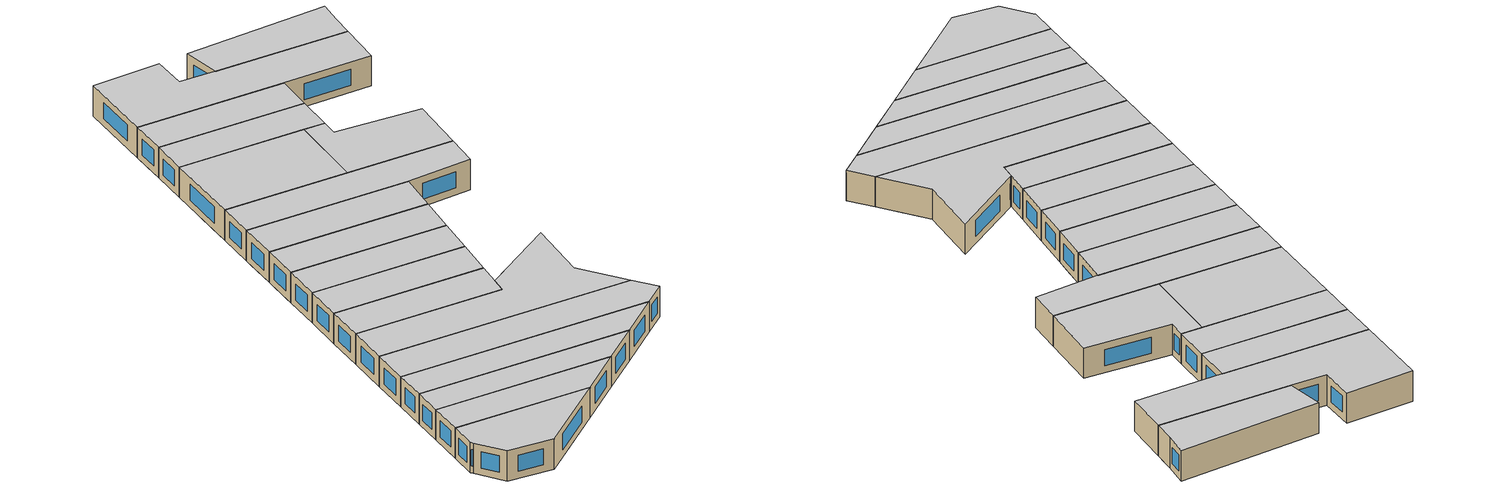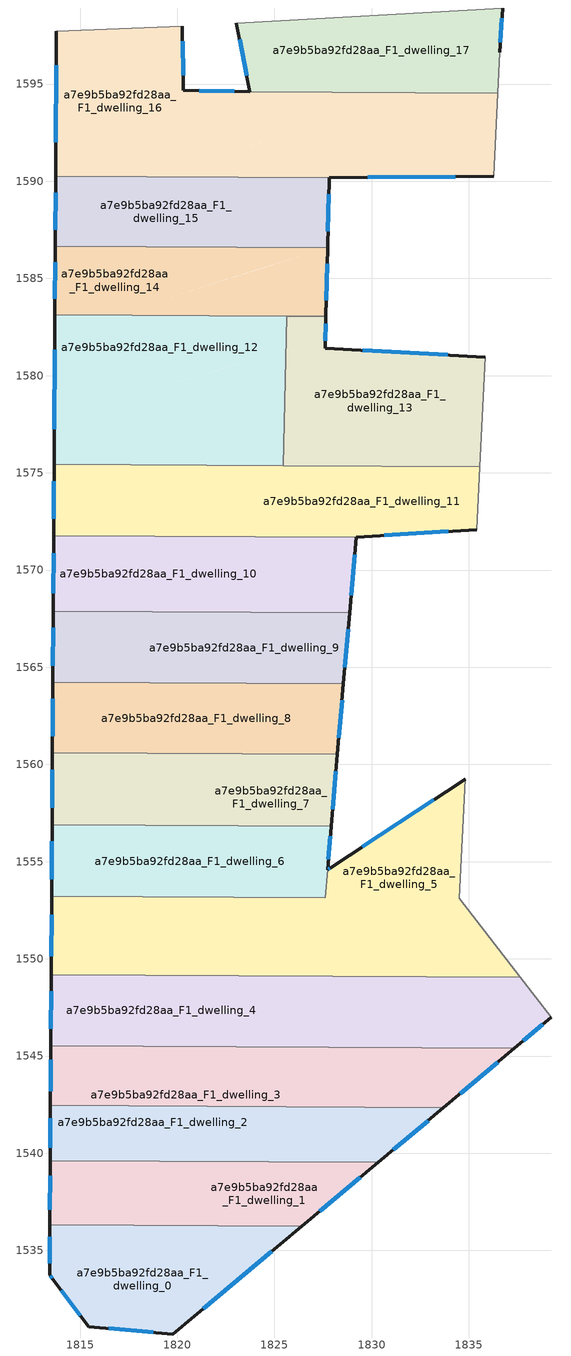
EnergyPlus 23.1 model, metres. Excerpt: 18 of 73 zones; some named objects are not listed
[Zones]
a7e9b5ba92fd28aa_F1_dwelling_0
 floor to a7e9b5ba92fd28aa_F0_dwelling_0 (EU_floor_Construction): 1821.73,1536.28 1822.71,1533.16 1819.78,1530.7 1815.46,1531.08 1813.6,1533.53 1813.43,1533.74 1813.44,1536.33 z3
 floor to a7e9b5ba92fd28aa_F0_dwelling_1 (EU_floor_Construction): 1826.41,1536.25 1822.71,1533.16 1821.73,1536.28 z3
 wall outside (EU_wall_Construction): 1813.44,1536.33 1813.43,1533.74 1813.6,1533.53 1815.46,1531.08 1819.78,1530.7 1826.41,1536.25 z3:6
 wall to a7e9b5ba92fd28aa_F1_dwelling_1 (EU_wall_Construction): 1826.41,1536.25 1813.44,1536.33 z3:6
 window (EU_Window_Construction): 1821.34,1532.01 1824.85,1534.95 / 1816.47,1530.99 1818.77,1530.79 / 1814.03,1532.95 1815.02,1531.65 / 1813.47,1533.69 1813.56,1533.58 / 1813.44,1535.72 1813.43,1534.35 z3.7:5.3
 ceiling to a7e9b5ba92fd28aa_F2_dwelling_0 (EU_floor_Construction): 1826.41,1536.25 1813.44,1536.33 1813.43,1533.74 1813.6,1533.53 1815.46,1531.08 1819.78,1530.7 z6
a7e9b5ba92fd28aa_F1_dwelling_1
 floor to a7e9b5ba92fd28aa_F0_dwelling_2 (EU_floor_Construction): 1819.03,1539.59 1813.45,1537.84 1813.46,1539.62 z3
 floor to a7e9b5ba92fd28aa_F0_dwelling_0 (EU_floor_Construction): 1820.69,1539.59 1821.73,1536.28 1813.44,1536.33 1813.45,1537.84 1819.03,1539.59 z3
 floor to a7e9b5ba92fd28aa_F0_dwelling_1 (EU_floor_Construction): 1830.33,1539.53 1826.41,1536.25 1821.73,1536.28 1820.69,1539.59 z3
 wall outside (EU_wall_Construction): 1826.41,1536.25 1830.33,1539.53 / 1813.46,1539.63 1813.44,1536.33 z3:6
 wall to a7e9b5ba92fd28aa_F1_dwelling_2 (EU_wall_Construction): 1830.33,1539.53 1813.46,1539.63 z3:6
 window (EU_Window_Construction): 1827.33,1537.02 1829.41,1538.76 / 1813.46,1538.85 1813.45,1537.1 z3.7:5.3
 ceiling to a7e9b5ba92fd28aa_F2_dwelling_1 (EU_floor_Construction): 1830.33,1539.53 1813.46,1539.63 1813.44,1536.33 1826.41,1536.25 z6
a7e9b5ba92fd28aa_F1_dwelling_10
 floor to a7e9b5ba92fd28aa_F0_dwelling_10 (EU_floor_Construction): 1823.93,1571.72 1824.93,1568.55 1822.67,1567.84 1813.62,1567.89 1813.64,1571.08 1815.8,1571.77 z3
 floor to a7e9b5ba92fd28aa_F0_dwelling_11 (EU_floor_Construction): 1829.2,1571.69 1829.04,1569.85 1824.93,1568.55 1823.93,1571.72 z3
 floor to a7e9b5ba92fd28aa_F0_dwelling_12 (EU_floor_Construction): 1815.8,1571.77 1813.64,1571.08 1813.64,1571.78 z3
 floor to a7e9b5ba92fd28aa_F0_dwelling_9 (EU_floor_Construction): 1829.04,1569.85 1828.87,1567.81 1822.67,1567.84 z3
 wall outside (EU_wall_Construction): 1813.64,1571.78 1813.62,1567.89 / 1828.87,1567.8 1829.2,1571.69 z3:6
 wall to a7e9b5ba92fd28aa_F1_dwelling_9 (EU_wall_Construction): 1813.62,1567.89 1828.87,1567.8 z3:6
 wall to a7e9b5ba92fd28aa_F1_dwelling_11 (EU_wall_Construction): 1829.2,1571.69 1813.64,1571.78 z3:6
 window (EU_Window_Construction): 1813.64,1570.87 1813.63,1568.8 / 1828.94,1568.72 1829.12,1570.78 z3.7:5.3
 ceiling to a7e9b5ba92fd28aa_F2_dwelling_10 (EU_floor_Construction): 1828.87,1567.8 1829.2,1571.69 1813.64,1571.78 1813.62,1567.89 z6
a7e9b5ba92fd28aa_F1_dwelling_11
 floor to a7e9b5ba92fd28aa_F0_dwelling_11 (EU_floor_Construction): 1835.57,1575.32 1835.41,1572.08 1829.2,1571.69 1823.93,1571.72 1823.18,1574.09 1827.23,1575.36 z3
 floor to a7e9b5ba92fd28aa_F0_dwelling_10 (EU_floor_Construction): 1823.18,1574.09 1823.93,1571.72 1815.8,1571.77 z3
 floor to a7e9b5ba92fd28aa_F0_dwelling_12 (EU_floor_Construction): 1824.04,1575.38 1824.33,1574.45 1815.8,1571.77 1813.64,1571.78 1813.66,1575.44 z3
 floor to a7e9b5ba92fd28aa_F0_dwelling_13 (EU_floor_Construction): 1827.23,1575.36 1824.33,1574.45 1824.04,1575.38 z3
 wall outside (EU_wall_Construction): 1829.2,1571.69 1835.41,1572.08 / 1813.66,1575.44 1813.64,1571.78 z3:6
 wall adiabatic (EU_wall_Construction): 1835.41,1572.08 1835.57,1575.32 z3:6
 wall to a7e9b5ba92fd28aa_F1_dwelling_12 (EU_wall_Construction): 1825.45,1575.37 1813.66,1575.44 z3:6
 wall to a7e9b5ba92fd28aa_F1_dwelling_13 (EU_wall_Construction): 1835.57,1575.32 1825.45,1575.38 z3:6
 window (EU_Window_Construction): 1830.66,1571.78 1833.95,1571.99 / 1813.66,1574.58 1813.65,1572.64 z3.7:5.3
 ceiling to a7e9b5ba92fd28aa_F2_dwelling_11 (EU_floor_Construction): 1835.41,1572.08 1835.57,1575.32 1813.66,1575.44 1813.64,1571.78 1829.2,1571.69 z6
a7e9b5ba92fd28aa_F1_dwelling_12
 floor to a7e9b5ba92fd28aa_F0_dwelling_14 (EU_floor_Construction): 1825.64,1583.07 1825.6,1581.38 1813.68,1577.62 1813.7,1582.17 1816.71,1583.12 z3
 floor to a7e9b5ba92fd28aa_F0_dwelling_12 (EU_floor_Construction): 1822.46,1580.39 1824.04,1575.38 1813.66,1575.44 1813.68,1577.62 z3
 floor to a7e9b5ba92fd28aa_F0_dwelling_15 (EU_floor_Construction): 1816.7,1583.12 1813.7,1582.17 1813.71,1583.14 z3
 floor to a7e9b5ba92fd28aa_F0_dwelling_13 (EU_floor_Construction): 1825.6,1581.38 1825.45,1575.38 1824.04,1575.38 1822.46,1580.39 z3
 wall outside (EU_wall_Construction): 1813.71,1583.14 1813.66,1575.44 z3:6
 wall to a7e9b5ba92fd28aa_F1_dwelling_13 (EU_wall_Construction): 1825.45,1575.38 1825.64,1583.07 z3:6
 wall to a7e9b5ba92fd28aa_F1_dwelling_14 (EU_wall_Construction): 1825.64,1583.07 1813.71,1583.14 z3:6
 window (EU_Window_Construction): 1813.7,1581.33 1813.67,1577.25 z3.7:5.3
 ceiling to a7e9b5ba92fd28aa_F2_dwelling_12 (EU_floor_Construction): 1825.45,1575.38 1825.64,1583.07 1813.71,1583.14 1813.66,1575.44 z6
a7e9b5ba92fd28aa_F1_dwelling_13
 floor to a7e9b5ba92fd28aa_F0_dwelling_13 (EU_floor_Construction): 1835.83,1580.95 1835.7,1578.03 1827.23,1575.36 1825.45,1575.38 1825.6,1581.38 1827.62,1582.01 1827.6,1581.42 z3
 floor to a7e9b5ba92fd28aa_F0_dwelling_11 (EU_floor_Construction): 1835.7,1578.03 1835.57,1575.32 1827.23,1575.36 z3
 floor to a7e9b5ba92fd28aa_F0_dwelling_14 (EU_floor_Construction): 1827.64,1583.06 1827.62,1582.01 1825.6,1581.38 1825.64,1583.07 z3
 wall outside (EU_wall_Construction): 1835.84,1580.96 1827.6,1581.42 1827.64,1583.06 z3:6
 wall adiabatic (EU_wall_Construction): 1835.57,1575.32 1835.84,1580.96 z3:6
 wall to a7e9b5ba92fd28aa_F1_dwelling_14 (EU_wall_Construction): 1827.64,1583.06 1825.64,1583.07 z3:6
 window (EU_Window_Construction): 1827.61,1581.8 1827.63,1582.67 / 1833.9,1581.06 1829.54,1581.31 z3.7:5.3
 ceiling to a7e9b5ba92fd28aa_F2_dwelling_13 (EU_floor_Construction): 1835.57,1575.32 1835.84,1580.96 1827.6,1581.42 1827.64,1583.06 1825.64,1583.07 1825.45,1575.38 z6
a7e9b5ba92fd28aa_F1_dwelling_14
 floor to a7e9b5ba92fd28aa_F0_dwelling_14 (EU_floor_Construction): 1827.73,1586.59 1827.64,1583.06 1816.71,1583.12 z3
 floor to a7e9b5ba92fd28aa_F0_dwelling_15 (EU_floor_Construction): 1824.15,1586.61 1824.48,1585.57 1816.71,1583.12 1813.71,1583.14 1813.73,1586.67 z3
 floor to a7e9b5ba92fd28aa_F0_dwelling_16 (EU_floor_Construction): 1827.73,1586.59 1824.48,1585.57 1824.15,1586.61 z3
 wall outside (EU_wall_Construction): 1813.73,1586.67 1813.71,1583.14 / 1827.64,1583.06 1827.73,1586.59 z3:6
 wall to a7e9b5ba92fd28aa_F1_dwelling_15 (EU_wall_Construction): 1827.73,1586.59 1813.73,1586.67 z3:6
 window (EU_Window_Construction): 1813.72,1585.84 1813.71,1583.97 / 1827.66,1583.89 1827.71,1585.76 z3.7:5.3
 ceiling to a7e9b5ba92fd28aa_F2_dwelling_14 (EU_floor_Construction): 1827.64,1583.06 1827.73,1586.59 1813.73,1586.67 1813.71,1583.14 z6
a7e9b5ba92fd28aa_F1_dwelling_15
 floor to a7e9b5ba92fd28aa_F0_dwelling_15 (EU_floor_Construction): 1823.02,1590.21 1824.15,1586.61 1813.73,1586.67 1813.74,1588.64 1818.79,1590.23 z3
 floor to a7e9b5ba92fd28aa_F0_dwelling_16 (EU_floor_Construction): 1827.82,1590.18 1827.73,1586.59 1824.15,1586.61 1823.02,1590.21 z3
 floor to a7e9b5ba92fd28aa_F0_dwelling_17 (EU_floor_Construction): 1818.79,1590.23 1813.74,1588.64 1813.75,1590.26 z3
 wall outside (EU_wall_Construction): 1813.75,1590.26 1813.73,1586.67 / 1827.73,1586.59 1827.82,1590.18 z3:6
 wall to a7e9b5ba92fd28aa_F1_dwelling_16 (EU_wall_Construction): 1827.82,1590.18 1813.75,1590.26 z3:6
 window (EU_Window_Construction): 1813.74,1589.42 1813.73,1587.51 / 1827.75,1587.44 1827.8,1589.34 z3.7:5.3
 ceiling to a7e9b5ba92fd28aa_F2_dwelling_15 (EU_floor_Construction): 1827.73,1586.59 1827.82,1590.18 1813.75,1590.26 1813.73,1586.67 z6
a7e9b5ba92fd28aa_F1_dwelling_16
 floor to a7e9b5ba92fd28aa_F0_dwelling_16 (EU_floor_Construction): 1836.48,1594.53 1836.28,1590.25 1827.82,1590.18 1823.02,1590.21 1822.63,1591.44 1818.79,1590.23 1832.5,1594.55 z3
 floor to a7e9b5ba92fd28aa_F0_dwelling_17 (EU_floor_Construction): 1820.27,1597.98 1820.32,1594.68 1822.77,1594.62 1823.66,1591.77 1818.79,1590.23 1813.75,1590.26 1813.79,1597.72 z3
 floor to a7e9b5ba92fd28aa_F0_dwelling_15 (EU_floor_Construction): 1822.63,1591.44 1823.02,1590.21 1818.79,1590.23 z3
 floor to a7e9b5ba92fd28aa_F0_dwelling_18 (EU_floor_Construction): 1832.5,1594.55 1823.66,1591.77 1822.77,1594.62 1823.73,1594.6 z3
 wall outside (EU_wall_Construction): 1813.79,1597.72 1813.75,1590.26 / 1823.73,1594.6 1820.32,1594.68 1820.27,1597.98 / 1827.82,1590.18 1836.28,1590.25 z3:6
 wall adiabatic (EU_wall_Construction): 1820.27,1597.98 1813.79,1597.72 / 1836.28,1590.25 1836.48,1594.53 z3:6
 wall to a7e9b5ba92fd28aa_F1_dwelling_17 (EU_wall_Construction): 1836.48,1594.53 1823.73,1594.6 z3:6
 window (EU_Window_Construction): 1813.78,1595.97 1813.76,1592.01 / 1820.31,1595.46 1820.28,1597.2 / 1822.93,1594.62 1821.12,1594.67 / 1829.81,1590.2 1834.29,1590.24 z3.7:5.3
 ceiling to a7e9b5ba92fd28aa_F2_dwelling_16 (EU_floor_Construction): 1836.28,1590.25 1836.48,1594.53 1823.73,1594.6 1820.32,1594.68 1820.27,1597.98 1813.79,1597.72 1813.75,1590.26 1827.82,1590.18 z6
a7e9b5ba92fd28aa_F1_dwelling_17
 floor to a7e9b5ba92fd28aa_F0_dwelling_18 (EU_floor_Construction): 1836.74,1598.91 1836.58,1596.63 1836.54,1595.82 1832.5,1594.55 1823.73,1594.6 1823.04,1598.13 z3
 floor to a7e9b5ba92fd28aa_F0_dwelling_16 (EU_floor_Construction): 1836.54,1595.82 1836.48,1594.53 1832.5,1594.55 z3
 wall outside (EU_wall_Construction): 1823.04,1598.13 1823.73,1594.6 / 1836.58,1596.63 1836.74,1598.91 z3:6
 wall adiabatic (EU_wall_Construction): 1836.48,1594.53 1836.58,1596.63 / 1836.74,1598.91 1823.04,1598.13 z3:6
 window (EU_Window_Construction): 1823.21,1597.3 1823.57,1595.43 / 1836.62,1597.16 1836.7,1598.38 z3.7:5.3
 ceiling to a7e9b5ba92fd28aa_F2_dwelling_17 (EU_floor_Construction): 1836.48,1594.53 1836.58,1596.63 1836.74,1598.91 1823.04,1598.13 1823.73,1594.6 z6
a7e9b5ba92fd28aa_F1_dwelling_2
 floor to a7e9b5ba92fd28aa_F0_dwelling_1 (EU_floor_Construction): 1833.69,1542.35 1830.33,1539.53 1820.69,1539.59 1820.53,1540.07 1827.87,1542.38 z3
 floor to a7e9b5ba92fd28aa_F0_dwelling_2 (EU_floor_Construction): 1826.34,1542.39 1826.48,1541.94 1819.03,1539.59 1813.46,1539.63 1813.48,1542.46 z3
 floor to a7e9b5ba92fd28aa_F0_dwelling_0 (EU_floor_Construction): 1820.53,1540.07 1820.69,1539.59 1819.03,1539.59 z3
 floor to a7e9b5ba92fd28aa_F0_dwelling_3 (EU_floor_Construction): 1827.87,1542.38 1826.48,1541.94 1826.34,1542.39 z3
 wall outside (EU_wall_Construction): 1830.33,1539.53 1833.69,1542.35 / 1813.48,1542.46 1813.46,1539.63 z3:6
 wall to a7e9b5ba92fd28aa_F1_dwelling_3 (EU_wall_Construction): 1833.69,1542.35 1813.48,1542.46 z3:6
 window (EU_Window_Construction): 1831.12,1540.19 1832.9,1541.68 / 1813.47,1541.79 1813.47,1540.29 z3.7:5.3
 ceiling to a7e9b5ba92fd28aa_F2_dwelling_2 (EU_floor_Construction): 1833.69,1542.35 1813.48,1542.46 1813.46,1539.63 1830.33,1539.53 z6
a7e9b5ba92fd28aa_F1_dwelling_3
 floor to a7e9b5ba92fd28aa_F0_dwelling_4 (EU_floor_Construction): 1821.33,1545.49 1813.48,1543.02 1813.5,1545.54 z3
 floor to a7e9b5ba92fd28aa_F0_dwelling_1 (EU_floor_Construction): 1837.26,1545.34 1833.69,1542.35 1827.87,1542.38 z3
 floor to a7e9b5ba92fd28aa_F0_dwelling_3 (EU_floor_Construction): 1837.34,1545.4 1837.26,1545.34 1827.87,1542.38 1826.34,1542.39 1825.37,1545.47 z3
 floor to a7e9b5ba92fd28aa_F0_dwelling_2 (EU_floor_Construction): 1825.37,1545.47 1826.34,1542.39 1813.48,1542.46 1813.48,1543.02 1821.33,1545.49 z3
 wall outside (EU_wall_Construction): 1813.49,1545.54 1813.48,1542.46 / 1833.69,1542.35 1837.34,1545.4 z3:6
 wall to a7e9b5ba92fd28aa_F1_dwelling_4 (EU_wall_Construction): 1837.34,1545.4 1813.49,1545.54 z3:6
 window (EU_Window_Construction): 1813.49,1544.81 1813.48,1543.18 / 1834.55,1543.06 1836.49,1544.69 z3.7:5.3
 ceiling to a7e9b5ba92fd28aa_F2_dwelling_3 (EU_floor_Construction): 1837.34,1545.4 1813.49,1545.54 1813.48,1542.46 1833.69,1542.35 z6
a7e9b5ba92fd28aa_F1_dwelling_4
 floor to a7e9b5ba92fd28aa_F0_dwelling_3 (EU_floor_Construction): 1837.66,1549.06 1839.25,1547 1837.34,1545.4 1825.37,1545.47 1825,1546.65 1832.73,1549.08 z3
 floor to a7e9b5ba92fd28aa_F0_dwelling_4 (EU_floor_Construction): 1824.41,1549.13 1825.18,1546.71 1825,1546.65 1821.33,1545.49 1813.5,1545.54 1813.51,1548.9 1814.43,1549.19 z3
 floor to a7e9b5ba92fd28aa_F0_dwelling_5 (EU_floor_Construction): 1814.43,1549.19 1813.51,1548.9 1813.52,1549.19 z3; 1828.31,1549.11 1828.72,1547.82 1825.18,1546.71 1824.41,1549.13 z3
 floor to a7e9b5ba92fd28aa_F0_dwelling_2 (EU_floor_Construction): 1825,1546.65 1825.37,1545.47 1821.33,1545.49 z3
 floor adiabatic (EU_floor_Construction): 1832.73,1549.08 1828.72,1547.82 1828.31,1549.11 z3
 wall outside (EU_wall_Construction): 1837.34,1545.4 1839.25,1547 / 1813.52,1549.19 1813.49,1545.54 z3:6
 wall to a7e9b5ba92fd28aa_F1_dwelling_5 (EU_wall_Construction): 1837.66,1549.06 1813.52,1549.19 z3:6
 wall adiabatic (EU_wall_Construction): 1839.25,1547 1837.66,1549.06 z3:6
 window (EU_Window_Construction): 1837.79,1545.78 1838.8,1546.62 / 1813.51,1548.33 1813.5,1546.4 z3.7:5.3
 ceiling to a7e9b5ba92fd28aa_F2_dwelling_4 (EU_floor_Construction): 1839.25,1547 1837.66,1549.06 1813.52,1549.19 1813.49,1545.54 1837.34,1545.4 z6
a7e9b5ba92fd28aa_F1_dwelling_5
 floor to a7e9b5ba92fd28aa_F0_dwelling_5 (EU_floor_Construction): 1827.04,1553.15 1828.31,1549.11 1824.41,1549.13 1823.5,1552.04 1814.43,1549.19 1813.52,1549.19 1813.53,1552.19 1816.78,1553.21 z3
 floor to a7e9b5ba92fd28aa_F0_dwelling_6 (EU_floor_Construction): 1834.81,1559.24 1834.51,1553.11 1836.67,1550.33 1832.73,1549.08 1828.31,1549.11 1827.04,1553.15 1827.6,1553.15 1827.73,1554.59 1827.74,1554.6 1827.89,1554.7 z3
 floor to a7e9b5ba92fd28aa_F0_dwelling_7 (EU_floor_Construction): 1816.78,1553.21 1813.53,1552.19 1813.54,1553.23 z3
 floor to a7e9b5ba92fd28aa_F0_dwelling_4 (EU_floor_Construction): 1823.5,1552.04 1824.41,1549.13 1814.43,1549.19 z3
 floor to a7e9b5ba92fd28aa_F0_dwelling_3 (EU_floor_Construction): 1836.67,1550.33 1837.66,1549.06 1832.73,1549.08 z3
 wall outside (EU_wall_Construction): 1834.81,1559.24 1827.89,1554.7 1827.73,1554.59 / 1813.54,1553.23 1813.52,1549.19 z3:6
 wall adiabatic (EU_wall_Construction): 1837.66,1549.06 1834.51,1553.11 1834.81,1559.24 z3:6
 wall to a7e9b5ba92fd28aa_F1_dwelling_6 (EU_wall_Construction): 1827.73,1554.59 1827.6,1553.15 1813.54,1553.23 z3:6
 window (EU_Window_Construction): 1827.85,1554.67 1827.77,1554.62 / 1833.18,1558.17 1829.51,1555.76 / 1813.53,1552.28 1813.52,1550.14 z3.7:5.3
 ceiling to a7e9b5ba92fd28aa_F2_dwelling_5 (EU_floor_Construction): 1837.66,1549.06 1834.51,1553.11 1834.81,1559.24 1827.89,1554.7 1827.73,1554.59 1827.6,1553.15 1813.54,1553.23 1813.52,1549.19 z6
a7e9b5ba92fd28aa_F1_dwelling_6
 floor to a7e9b5ba92fd28aa_F0_dwelling_8 (EU_floor_Construction): 1814.68,1556.9 1813.56,1556.55 1813.56,1556.91 z3
 floor adiabatic (EU_floor_Construction): 1827.92,1556.83 1827.73,1554.6 1827.6,1553.15 1813.54,1553.23 1813.56,1556.91 1813.56,1556.55 1814.68,1556.9 z3
 wall outside (EU_wall_Construction): 1813.56,1556.91 1813.54,1553.23 / 1827.73,1554.6 1827.92,1556.83 z3:6
 wall to a7e9b5ba92fd28aa_F1_dwelling_7 (EU_wall_Construction): 1827.92,1556.83 1813.56,1556.91 z3:6
 window (EU_Window_Construction): 1813.55,1556.04 1813.54,1554.09 / 1827.77,1555.12 1827.88,1556.3 z3.7:5.3
 ceiling to a7e9b5ba92fd28aa_F2_dwelling_6 (EU_floor_Construction): 1827.6,1553.15 1827.73,1554.6 1827.92,1556.83 1813.56,1556.91 1813.54,1553.23 z6
a7e9b5ba92fd28aa_F1_dwelling_7
 floor to a7e9b5ba92fd28aa_F0_dwelling_8 (EU_floor_Construction): 1826.22,1560.53 1814.68,1556.9 1813.56,1556.91 1813.58,1560.61 z3
 floor to a7e9b5ba92fd28aa_F0_dwelling_7 (EU_floor_Construction): 1828.24,1560.52 1827.92,1556.83 1814.68,1556.9 1826.22,1560.53 z3
 wall outside (EU_wall_Construction): 1827.92,1556.83 1828.24,1560.52 / 1813.58,1560.61 1813.56,1556.91 z3:6
 wall to a7e9b5ba92fd28aa_F1_dwelling_8 (EU_wall_Construction): 1828.24,1560.52 1813.58,1560.61 z3:6
 window (EU_Window_Construction): 1828,1557.7 1828.16,1559.66 / 1813.58,1559.74 1813.56,1557.78 z3.7:5.3
 ceiling to a7e9b5ba92fd28aa_F2_dwelling_7 (EU_floor_Construction): 1827.92,1556.83 1828.24,1560.52 1813.58,1560.61 1813.56,1556.91 z6
a7e9b5ba92fd28aa_F1_dwelling_8
 floor adiabatic (EU_floor_Construction): 1828.55,1564.14 1828.24,1560.52 1813.58,1560.61 1813.6,1564.23 z3
 wall outside (EU_wall_Construction): 1813.6,1564.23 1813.58,1560.61 / 1828.24,1560.52 1828.55,1564.14 z3:6
 wall to a7e9b5ba92fd28aa_F1_dwelling_9 (EU_wall_Construction): 1828.55,1564.14 1813.6,1564.23 z3:6
 window (EU_Window_Construction): 1813.6,1563.38 1813.58,1561.46 / 1828.31,1561.37 1828.48,1563.29 z3.7:5.3
 ceiling to a7e9b5ba92fd28aa_F2_dwelling_8 (EU_floor_Construction): 1828.24,1560.52 1828.55,1564.14 1813.6,1564.23 1813.58,1560.61 z6
a7e9b5ba92fd28aa_F1_dwelling_9
 floor to a7e9b5ba92fd28aa_F0_dwelling_9 (EU_floor_Construction): 1828.87,1567.81 1828.67,1565.57 1824.23,1564.17 1813.6,1564.23 1813.6,1564.99 1822.67,1567.84 z3
 floor to a7e9b5ba92fd28aa_F0_dwelling_10 (EU_floor_Construction): 1822.67,1567.84 1813.6,1564.99 1813.62,1567.89 z3
 floor to a7e9b5ba92fd28aa_F0_dwelling_8 (EU_floor_Construction): 1828.67,1565.57 1828.55,1564.14 1824.23,1564.17 z3
 wall outside (EU_wall_Construction): 1813.62,1567.89 1813.6,1564.23 / 1828.55,1564.14 1828.87,1567.8 z3:6
 window (EU_Window_Construction): 1813.62,1567.03 1813.6,1565.09 / 1828.62,1565 1828.79,1566.95 z3.7:5.3
 ceiling to a7e9b5ba92fd28aa_F2_dwelling_9 (EU_floor_Construction): 1828.55,1564.14 1828.87,1567.8 1813.62,1567.89 1813.6,1564.23 z6
[Building]
EU S2 Campaign: North Axis=0; Terrain=City; Solar Distribution=FullExterior
[Site:Location]
Budapest.Ferenc.Liszt.Intl.AP: Latitude=47.437; Longitude=19.256; Time Zone=1; Elevation=185
[SizingPeriod:WeatherFileDays]
AnnualSizingPeriod: Begin Month=1; Begin Day of Month=1; End Month=12; End Day of Month=31; Day of Week for Start Day=Monday; Use Weather File Daylight Saving Period=No; Use Weather File Rain and Snow Indicators=No
[MATERIAL]
EU_InternalMass_Material: Roughness=MediumRough; Thickness=0.1; Conductivity=1; Density=1800; Specific Heat=900; Thermal Absorptance=0.9; Solar Absorptance=0.7; Visible Absorptance=0.7
[MATERIAL:NOMASS] Roughness=MediumRough; Thermal Absorptance=0.9; Solar Absorptance=0.7; Visible Absorptance=0.7
Name | Thermal Resistance
EU_wall_NoMass | 0.832559
EU_floor_NoMass | 0.872794
[WINDOWMATERIAL:SIMPLEGLAZINGSYSTEM]
EU_Window_SimpleGlazing: UFactor=2.79869; Solar Heat Gain Coefficient=0.75; Visible Transmittance=0.75
[CONSTRUCTION]
EU_wall_Construction: EU_wall_NoMass
EU_floor_Construction: EU_floor_NoMass
EU_Window_Construction: EU_Window_SimpleGlazing
EU_InternalMass_Construction: EU_InternalMass_Material
[ZONE] Type=1; Multiplier=1; Ceiling Height=autocalculate; Floor Area=autocalculate; Part of Total Floor Area=Yes
Name | Volume
a7e9b5ba92fd28aa_F1_dwelling_0 | 149.472
a7e9b5ba92fd28aa_F1_dwelling_1 | 147.722
a7e9b5ba92fd28aa_F1_dwelling_10 | 179.62
a7e9b5ba92fd28aa_F1_dwelling_11 | 235.896
a7e9b5ba92fd28aa_F1_dwelling_12 | 273.875
a7e9b5ba92fd28aa_F1_dwelling_13 | 189.644
a7e9b5ba92fd28aa_F1_dwelling_14 | 148.165
a7e9b5ba92fd28aa_F1_dwelling_15 | 151.334
a7e9b5ba92fd28aa_F1_dwelling_16 | 359.664
a7e9b5ba92fd28aa_F1_dwelling_17 | 157.065
a7e9b5ba92fd28aa_F1_dwelling_2 | 157.625
a7e9b5ba92fd28aa_F1_dwelling_3 | 203.384
a7e9b5ba92fd28aa_F1_dwelling_4 | 272.795
a7e9b5ba92fd28aa_F1_dwelling_5 | 351.172
a7e9b5ba92fd28aa_F1_dwelling_6 | 156.892
a7e9b5ba92fd28aa_F1_dwelling_7 | 160.934
a7e9b5ba92fd28aa_F1_dwelling_8 | 160.912
a7e9b5ba92fd28aa_F1_dwelling_9 | 165.909
[INTERNALMASS] Construction=EU_InternalMass_Construction
Name | Zone or ZoneList | Surface Area
a7e9b5ba92fd28aa_F1_dwelling_0_EU_InternalMass | a7e9b5ba92fd28aa_F1_dwelling_0 | 49.8254
a7e9b5ba92fd28aa_F1_dwelling_1_EU_InternalMass | a7e9b5ba92fd28aa_F1_dwelling_1 | 49.2408
a7e9b5ba92fd28aa_F1_dwelling_2_EU_InternalMass | a7e9b5ba92fd28aa_F1_dwelling_2 | 52.5412
a7e9b5ba92fd28aa_F1_dwelling_3_EU_InternalMass | a7e9b5ba92fd28aa_F1_dwelling_3 | 67.795
a7e9b5ba92fd28aa_F1_dwelling_4_EU_InternalMass | a7e9b5ba92fd28aa_F1_dwelling_4 | 90.9317
a7e9b5ba92fd28aa_F1_dwelling_5_EU_InternalMass | a7e9b5ba92fd28aa_F1_dwelling_5 | 117.059
a7e9b5ba92fd28aa_F1_dwelling_6_EU_InternalMass | a7e9b5ba92fd28aa_F1_dwelling_6 | 52.3005
a7e9b5ba92fd28aa_F1_dwelling_7_EU_InternalMass | a7e9b5ba92fd28aa_F1_dwelling_7 | 53.6468
a7e9b5ba92fd28aa_F1_dwelling_8_EU_InternalMass | a7e9b5ba92fd28aa_F1_dwelling_8 | 53.6375
a7e9b5ba92fd28aa_F1_dwelling_9_EU_InternalMass | a7e9b5ba92fd28aa_F1_dwelling_9 | 55.3032
a7e9b5ba92fd28aa_F1_dwelling_10_EU_InternalMass | a7e9b5ba92fd28aa_F1_dwelling_10 | 59.8733
a7e9b5ba92fd28aa_F1_dwelling_11_EU_InternalMass | a7e9b5ba92fd28aa_F1_dwelling_11 | 78.6321
a7e9b5ba92fd28aa_F1_dwelling_12_EU_InternalMass | a7e9b5ba92fd28aa_F1_dwelling_12 | 91.2872
a7e9b5ba92fd28aa_F1_dwelling_13_EU_InternalMass | a7e9b5ba92fd28aa_F1_dwelling_13 | 63.2181
a7e9b5ba92fd28aa_F1_dwelling_14_EU_InternalMass | a7e9b5ba92fd28aa_F1_dwelling_14 | 49.3883
a7e9b5ba92fd28aa_F1_dwelling_15_EU_InternalMass | a7e9b5ba92fd28aa_F1_dwelling_15 | 50.4448
a7e9b5ba92fd28aa_F1_dwelling_16_EU_InternalMass | a7e9b5ba92fd28aa_F1_dwelling_16 | 119.887
a7e9b5ba92fd28aa_F1_dwelling_17_EU_InternalMass | a7e9b5ba92fd28aa_F1_dwelling_17 | 52.3553
[OTHEREQUIPMENT] Fuel Type=Electricity; Design Level Calculation Method=Watts/Area; Power per Zone Floor Area=1; Fraction Latent=0; Fraction Radiant=0; Fraction Lost=0; Carbon Dioxide Generation Rate=0; EndUse Subcategory=EU_Step8_InternalGains
Name | Zone or ZoneList or Space or SpaceList | Schedule
EU_Step8_InternalGain_a7e9b5ba92fd28aa_F1_dwelling_0_f000 | a7e9b5ba92fd28aa_F1_dwelling_0 | EU_Step8_GainSchedule_a7e9b5ba92fd28aa_F1_dwelling_0_f000
EU_Step8_InternalGain_a7e9b5ba92fd28aa_F1_dwelling_1_f000 | a7e9b5ba92fd28aa_F1_dwelling_1 | EU_Step8_GainSchedule_a7e9b5ba92fd28aa_F1_dwelling_1_f000
EU_Step8_InternalGain_a7e9b5ba92fd28aa_F1_dwelling_2_f000 | a7e9b5ba92fd28aa_F1_dwelling_2 | EU_Step8_GainSchedule_a7e9b5ba92fd28aa_F1_dwelling_2_f000
EU_Step8_InternalGain_a7e9b5ba92fd28aa_F1_dwelling_3_f000 | a7e9b5ba92fd28aa_F1_dwelling_3 | EU_Step8_GainSchedule_a7e9b5ba92fd28aa_F1_dwelling_3_f000
EU_Step8_InternalGain_a7e9b5ba92fd28aa_F1_dwelling_4_f000 | a7e9b5ba92fd28aa_F1_dwelling_4 | EU_Step8_GainSchedule_a7e9b5ba92fd28aa_F1_dwelling_4_f000
EU_Step8_InternalGain_a7e9b5ba92fd28aa_F1_dwelling_5_f000 | a7e9b5ba92fd28aa_F1_dwelling_5 | EU_Step8_GainSchedule_a7e9b5ba92fd28aa_F1_dwelling_5_f000
EU_Step8_InternalGain_a7e9b5ba92fd28aa_F1_dwelling_6_f000 | a7e9b5ba92fd28aa_F1_dwelling_6 | EU_Step8_GainSchedule_a7e9b5ba92fd28aa_F1_dwelling_6_f000
EU_Step8_InternalGain_a7e9b5ba92fd28aa_F1_dwelling_7_f000 | a7e9b5ba92fd28aa_F1_dwelling_7 | EU_Step8_GainSchedule_a7e9b5ba92fd28aa_F1_dwelling_7_f000
EU_Step8_InternalGain_a7e9b5ba92fd28aa_F1_dwelling_8_f000 | a7e9b5ba92fd28aa_F1_dwelling_8 | EU_Step8_GainSchedule_a7e9b5ba92fd28aa_F1_dwelling_8_f000
EU_Step8_InternalGain_a7e9b5ba92fd28aa_F1_dwelling_9_f000 | a7e9b5ba92fd28aa_F1_dwelling_9 | EU_Step8_GainSchedule_a7e9b5ba92fd28aa_F1_dwelling_9_f000
EU_Step8_InternalGain_a7e9b5ba92fd28aa_F1_dwelling_10_f000 | a7e9b5ba92fd28aa_F1_dwelling_10 | EU_Step8_GainSchedule_a7e9b5ba92fd28aa_F1_dwelling_10_f000
EU_Step8_InternalGain_a7e9b5ba92fd28aa_F1_dwelling_11_f000 | a7e9b5ba92fd28aa_F1_dwelling_11 | EU_Step8_GainSchedule_a7e9b5ba92fd28aa_F1_dwelling_11_f000
EU_Step8_InternalGain_a7e9b5ba92fd28aa_F1_dwelling_12_f000 | a7e9b5ba92fd28aa_F1_dwelling_12 | EU_Step8_GainSchedule_a7e9b5ba92fd28aa_F1_dwelling_12_f000
EU_Step8_InternalGain_a7e9b5ba92fd28aa_F1_dwelling_13_f000 | a7e9b5ba92fd28aa_F1_dwelling_13 | EU_Step8_GainSchedule_a7e9b5ba92fd28aa_F1_dwelling_13_f000
EU_Step8_InternalGain_a7e9b5ba92fd28aa_F1_dwelling_14_f000 | a7e9b5ba92fd28aa_F1_dwelling_14 | EU_Step8_GainSchedule_a7e9b5ba92fd28aa_F1_dwelling_14_f000
EU_Step8_InternalGain_a7e9b5ba92fd28aa_F1_dwelling_15_f000 | a7e9b5ba92fd28aa_F1_dwelling_15 | EU_Step8_GainSchedule_a7e9b5ba92fd28aa_F1_dwelling_15_f000
EU_Step8_InternalGain_a7e9b5ba92fd28aa_F1_dwelling_16_f000 | a7e9b5ba92fd28aa_F1_dwelling_16 | EU_Step8_GainSchedule_a7e9b5ba92fd28aa_F1_dwelling_16_f000
EU_Step8_InternalGain_a7e9b5ba92fd28aa_F1_dwelling_17_f000 | a7e9b5ba92fd28aa_F1_dwelling_17 | EU_Step8_GainSchedule_a7e9b5ba92fd28aa_F1_dwelling_17_f000
[ZONEVENTILATION:DESIGNFLOWRATE] Schedule=EU_AlwaysOn; Design Flow Rate Calculation Method=AirChanges/Hour; Air Changes per Hour=0.475469; Ventilation Type=Natural; Fan Pressure Rise=0; Fan Total Efficiency=1; Constant Term Coefficient=1; Temperature Term Coefficient=0; Velocity Term Coefficient=0; Velocity Squared Term Coefficient=0; Minimum Indoor Temperature=-100; Maximum Indoor Temperature=100; Delta Temperature=-100; Minimum Outdoor Temperature=-100; Maximum Outdoor Temperature=100; Maximum Wind Speed=40
Name | Zone or ZoneList or Space or SpaceList
EU_ConstantAir_a7e9b5ba92fd28aa_F1_dwelling_0 | a7e9b5ba92fd28aa_F1_dwelling_0
EU_ConstantAir_a7e9b5ba92fd28aa_F1_dwelling_1 | a7e9b5ba92fd28aa_F1_dwelling_1
EU_ConstantAir_a7e9b5ba92fd28aa_F1_dwelling_2 | a7e9b5ba92fd28aa_F1_dwelling_2
EU_ConstantAir_a7e9b5ba92fd28aa_F1_dwelling_3 | a7e9b5ba92fd28aa_F1_dwelling_3
EU_ConstantAir_a7e9b5ba92fd28aa_F1_dwelling_4 | a7e9b5ba92fd28aa_F1_dwelling_4
EU_ConstantAir_a7e9b5ba92fd28aa_F1_dwelling_5 | a7e9b5ba92fd28aa_F1_dwelling_5
EU_ConstantAir_a7e9b5ba92fd28aa_F1_dwelling_6 | a7e9b5ba92fd28aa_F1_dwelling_6
EU_ConstantAir_a7e9b5ba92fd28aa_F1_dwelling_7 | a7e9b5ba92fd28aa_F1_dwelling_7
EU_ConstantAir_a7e9b5ba92fd28aa_F1_dwelling_8 | a7e9b5ba92fd28aa_F1_dwelling_8
EU_ConstantAir_a7e9b5ba92fd28aa_F1_dwelling_9 | a7e9b5ba92fd28aa_F1_dwelling_9
EU_ConstantAir_a7e9b5ba92fd28aa_F1_dwelling_10 | a7e9b5ba92fd28aa_F1_dwelling_10
EU_ConstantAir_a7e9b5ba92fd28aa_F1_dwelling_11 | a7e9b5ba92fd28aa_F1_dwelling_11
EU_ConstantAir_a7e9b5ba92fd28aa_F1_dwelling_12 | a7e9b5ba92fd28aa_F1_dwelling_12
EU_ConstantAir_a7e9b5ba92fd28aa_F1_dwelling_13 | a7e9b5ba92fd28aa_F1_dwelling_13
EU_ConstantAir_a7e9b5ba92fd28aa_F1_dwelling_14 | a7e9b5ba92fd28aa_F1_dwelling_14
EU_ConstantAir_a7e9b5ba92fd28aa_F1_dwelling_15 | a7e9b5ba92fd28aa_F1_dwelling_15
EU_ConstantAir_a7e9b5ba92fd28aa_F1_dwelling_16 | a7e9b5ba92fd28aa_F1_dwelling_16
EU_ConstantAir_a7e9b5ba92fd28aa_F1_dwelling_17 | a7e9b5ba92fd28aa_F1_dwelling_17
[HVACTEMPLATE:ZONE:IDEALLOADSAIRSYSTEM] System Availability Schedule=EU_AlwaysOn; Maximum Heating Supply Air Temperature=50; Minimum Cooling Supply Air Temperature=13; Maximum Heating Supply Air Humidity Ratio=0.0156; Minimum Cooling Supply Air Humidity Ratio=0.0077; Heating Limit=NoLimit; Cooling Limit=NoLimit; Heating Availability Schedule=EU_AlwaysOn; Cooling Availability Schedule=EU_CoolingOff; Dehumidification Control Type=ConstantSensibleHeatRatio; Cooling Sensible Heat Ratio=0.7; Dehumidification Setpoint=60; Humidification Control Type=None; Humidification Setpoint=30; Outdoor Air Method=None; Outdoor Air Flow Rate per Person=0.00944; Outdoor Air Flow Rate per Zone Floor Area=0; Outdoor Air Flow Rate per Zone=0; Demand Controlled Ventilation Type=None; Outdoor Air Economizer Type=NoEconomizer; Heat Recovery Type=None; Sensible Heat Recovery Effectiveness=0.7; Latent Heat Recovery Effectiveness=0.65
Name | Template Thermostat
a7e9b5ba92fd28aa_F1_dwelling_0 | EU_HeatOnly_a7e9b5ba92fd28aa_F1_dwelling_0
a7e9b5ba92fd28aa_F1_dwelling_1 | EU_HeatOnly_a7e9b5ba92fd28aa_F1_dwelling_1
a7e9b5ba92fd28aa_F1_dwelling_2 | EU_HeatOnly_a7e9b5ba92fd28aa_F1_dwelling_2
a7e9b5ba92fd28aa_F1_dwelling_3 | EU_HeatOnly_a7e9b5ba92fd28aa_F1_dwelling_3
a7e9b5ba92fd28aa_F1_dwelling_4 | EU_HeatOnly_a7e9b5ba92fd28aa_F1_dwelling_4
a7e9b5ba92fd28aa_F1_dwelling_5 | EU_HeatOnly_a7e9b5ba92fd28aa_F1_dwelling_5
a7e9b5ba92fd28aa_F1_dwelling_6 | EU_HeatOnly_a7e9b5ba92fd28aa_F1_dwelling_6
a7e9b5ba92fd28aa_F1_dwelling_7 | EU_HeatOnly_a7e9b5ba92fd28aa_F1_dwelling_7
a7e9b5ba92fd28aa_F1_dwelling_8 | EU_HeatOnly_a7e9b5ba92fd28aa_F1_dwelling_8
a7e9b5ba92fd28aa_F1_dwelling_9 | EU_HeatOnly_a7e9b5ba92fd28aa_F1_dwelling_9
a7e9b5ba92fd28aa_F1_dwelling_10 | EU_HeatOnly_a7e9b5ba92fd28aa_F1_dwelling_10
a7e9b5ba92fd28aa_F1_dwelling_11 | EU_HeatOnly_a7e9b5ba92fd28aa_F1_dwelling_11
a7e9b5ba92fd28aa_F1_dwelling_12 | EU_HeatOnly_a7e9b5ba92fd28aa_F1_dwelling_12
a7e9b5ba92fd28aa_F1_dwelling_13 | EU_HeatOnly_a7e9b5ba92fd28aa_F1_dwelling_13
a7e9b5ba92fd28aa_F1_dwelling_14 | EU_HeatOnly_a7e9b5ba92fd28aa_F1_dwelling_14
a7e9b5ba92fd28aa_F1_dwelling_15 | EU_HeatOnly_a7e9b5ba92fd28aa_F1_dwelling_15
a7e9b5ba92fd28aa_F1_dwelling_16 | EU_HeatOnly_a7e9b5ba92fd28aa_F1_dwelling_16
a7e9b5ba92fd28aa_F1_dwelling_17 | EU_HeatOnly_a7e9b5ba92fd28aa_F1_dwelling_17
[SIZING:ZONE] Zone Cooling Design Supply Air Temperature Input Method=SupplyAirTemperature; Zone Cooling Design Supply Air Temperature=13; Zone Heating Design Supply Air Temperature Input Method=SupplyAirTemperature; Zone Heating Design Supply Air Temperature=50; Zone Cooling Design Supply Air Humidity Ratio=0.008; Zone Heating Design Supply Air Humidity Ratio=0.008; Cooling Design Air Flow Method=DesignDay; Cooling Design Air Flow Rate=0; Cooling Minimum Air Flow per Zone Floor Area=0.000762; Cooling Minimum Air Flow=0; Cooling Minimum Air Flow Fraction=0.2; Heating Design Air Flow Method=DesignDay; Heating Design Air Flow Rate=0; Heating Maximum Air Flow per Zone Floor Area=0.002032; Heating Maximum Air Flow=0.141576; Heating Maximum Air Flow Fraction=0.3; Account for Dedicated Outdoor Air System=No; Dedicated Outdoor Air System Control Strategy=NeutralSupplyAir; Dedicated Outdoor Air Low Setpoint Temperature for Design=autosize; Dedicated Outdoor Air High Setpoint Temperature for Design=autosize; Zone Load Sizing Method=Sensible Load Only No Latent Load; Zone Latent Cooling Design Supply Air Humidity Ratio Input Method=HumidityRatioDifference; Zone Cooling Design Supply Air Humidity Ratio Difference=0.005; Zone Latent Heating Design Supply Air Humidity Ratio Input Method=HumidityRatioDifference; Zone Humidification Design Supply Air Humidity Ratio Difference=0.005
a7e9b5ba92fd28aa_F1_dwelling_0; a7e9b5ba92fd28aa_F1_dwelling_1; a7e9b5ba92fd28aa_F1_dwelling_2; a7e9b5ba92fd28aa_F1_dwelling_3; a7e9b5ba92fd28aa_F1_dwelling_4; a7e9b5ba92fd28aa_F1_dwelling_5; a7e9b5ba92fd28aa_F1_dwelling_6; a7e9b5ba92fd28aa_F1_dwelling_7; a7e9b5ba92fd28aa_F1_dwelling_8; a7e9b5ba92fd28aa_F1_dwelling_9; a7e9b5ba92fd28aa_F1_dwelling_10; a7e9b5ba92fd28aa_F1_dwelling_11; a7e9b5ba92fd28aa_F1_dwelling_12; a7e9b5ba92fd28aa_F1_dwelling_13; a7e9b5ba92fd28aa_F1_dwelling_14; a7e9b5ba92fd28aa_F1_dwelling_15; a7e9b5ba92fd28aa_F1_dwelling_16; a7e9b5ba92fd28aa_F1_dwelling_17
[SCHEDULE:CONSTANT]
Name | Hourly Value
EU_AlwaysOn | 1
EU_CoolingOff | 0
[SCHEDULE:FILE] Column Number=1; Rows to Skip at Top=0; Number of Hours of Data=8760; Column Separator=Comma; Interpolate to Timestep=No; Minutes per Item=60; Adjust Schedule for Daylight Savings=Yes
Name | File
EU_Step8_GainSchedule_a7e9b5ba92fd28aa_F1_dwelling_0_f000 | ../../schedules/a7e9b5ba92fd28aa/a7e9b5ba92fd28aa_F1_dwelling_0_f000_gain.csv
EU_Step8_GainSchedule_a7e9b5ba92fd28aa_F1_dwelling_1_f000 | ../../schedules/a7e9b5ba92fd28aa/a7e9b5ba92fd28aa_F1_dwelling_1_f000_gain.csv
EU_Step8_GainSchedule_a7e9b5ba92fd28aa_F1_dwelling_2_f000 | ../../schedules/a7e9b5ba92fd28aa/a7e9b5ba92fd28aa_F1_dwelling_2_f000_gain.csv
EU_Step8_GainSchedule_a7e9b5ba92fd28aa_F1_dwelling_3_f000 | ../../schedules/a7e9b5ba92fd28aa/a7e9b5ba92fd28aa_F1_dwelling_3_f000_gain.csv
EU_Step8_GainSchedule_a7e9b5ba92fd28aa_F1_dwelling_4_f000 | ../../schedules/a7e9b5ba92fd28aa/a7e9b5ba92fd28aa_F1_dwelling_4_f000_gain.csv
EU_Step8_GainSchedule_a7e9b5ba92fd28aa_F1_dwelling_5_f000 | ../../schedules/a7e9b5ba92fd28aa/a7e9b5ba92fd28aa_F1_dwelling_5_f000_gain.csv
EU_Step8_GainSchedule_a7e9b5ba92fd28aa_F1_dwelling_6_f000 | ../../schedules/a7e9b5ba92fd28aa/a7e9b5ba92fd28aa_F1_dwelling_6_f000_gain.csv
EU_Step8_GainSchedule_a7e9b5ba92fd28aa_F1_dwelling_7_f000 | ../../schedules/a7e9b5ba92fd28aa/a7e9b5ba92fd28aa_F1_dwelling_7_f000_gain.csv
EU_Step8_GainSchedule_a7e9b5ba92fd28aa_F1_dwelling_8_f000 | ../../schedules/a7e9b5ba92fd28aa/a7e9b5ba92fd28aa_F1_dwelling_8_f000_gain.csv
EU_Step8_GainSchedule_a7e9b5ba92fd28aa_F1_dwelling_9_f000 | ../../schedules/a7e9b5ba92fd28aa/a7e9b5ba92fd28aa_F1_dwelling_9_f000_gain.csv
EU_Step8_GainSchedule_a7e9b5ba92fd28aa_F1_dwelling_10_f000 | ../../schedules/a7e9b5ba92fd28aa/a7e9b5ba92fd28aa_F1_dwelling_10_f000_gain.csv
EU_Step8_GainSchedule_a7e9b5ba92fd28aa_F1_dwelling_11_f000 | ../../schedules/a7e9b5ba92fd28aa/a7e9b5ba92fd28aa_F1_dwelling_11_f000_gain.csv
EU_Step8_GainSchedule_a7e9b5ba92fd28aa_F1_dwelling_12_f000 | ../../schedules/a7e9b5ba92fd28aa/a7e9b5ba92fd28aa_F1_dwelling_12_f000_gain.csv
EU_Step8_GainSchedule_a7e9b5ba92fd28aa_F1_dwelling_13_f000 | ../../schedules/a7e9b5ba92fd28aa/a7e9b5ba92fd28aa_F1_dwelling_13_f000_gain.csv
EU_Step8_GainSchedule_a7e9b5ba92fd28aa_F1_dwelling_14_f000 | ../../schedules/a7e9b5ba92fd28aa/a7e9b5ba92fd28aa_F1_dwelling_14_f000_gain.csv
EU_Step8_GainSchedule_a7e9b5ba92fd28aa_F1_dwelling_15_f000 | ../../schedules/a7e9b5ba92fd28aa/a7e9b5ba92fd28aa_F1_dwelling_15_f000_gain.csv
EU_Step8_GainSchedule_a7e9b5ba92fd28aa_F1_dwelling_16_f000 | ../../schedules/a7e9b5ba92fd28aa/a7e9b5ba92fd28aa_F1_dwelling_16_f000_gain.csv
EU_Step8_GainSchedule_a7e9b5ba92fd28aa_F1_dwelling_17_f000 | ../../schedules/a7e9b5ba92fd28aa/a7e9b5ba92fd28aa_F1_dwelling_17_f000_gain.csv
